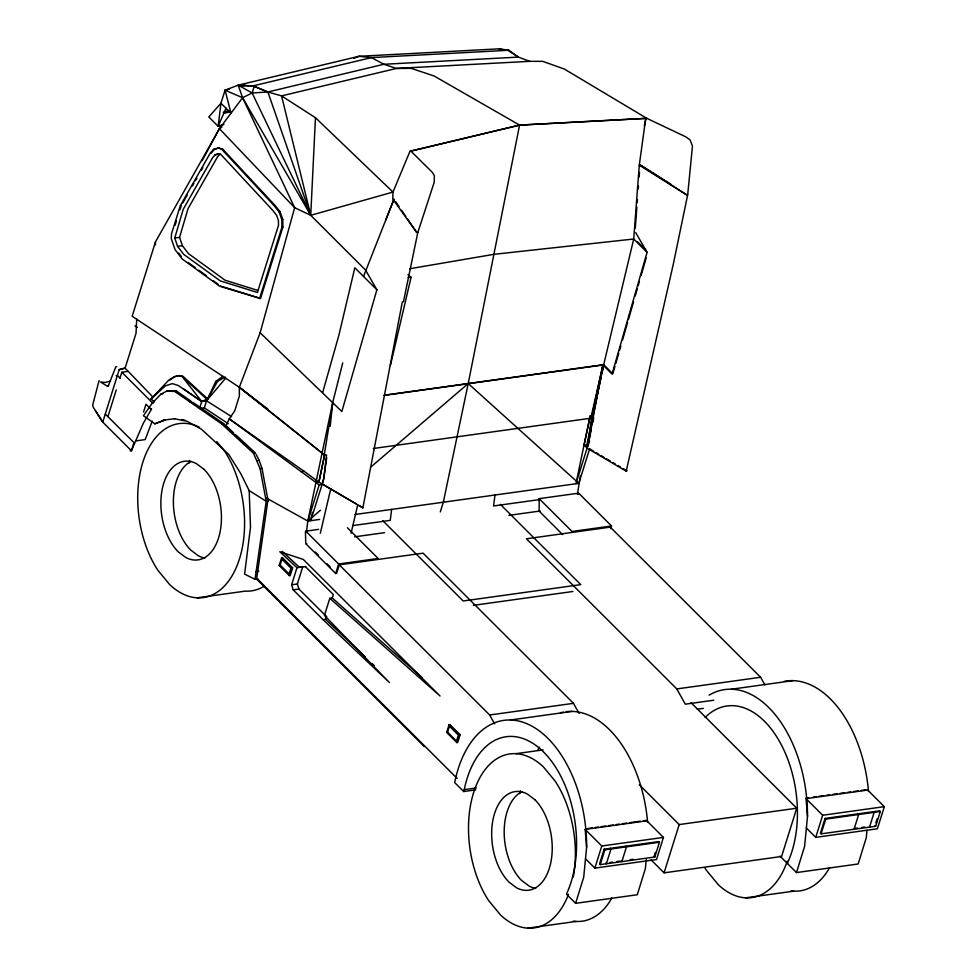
<?xml version="1.0" encoding="UTF-8"?>
<svg xmlns="http://www.w3.org/2000/svg" width="977" height="977" viewBox="0 0 977 977"><rect width="100%" height="100%" fill="white"/><g stroke="black" fill="none" stroke-linecap="round" stroke-linejoin="round"><path stroke-width="1.47" d="M155.416 244.848L155.477 241.869L219.41 128.695L242.589 97.724L252.139 92.986L267.881 91.985L383.851 64.274L518.384 57.106L529.717 61.331L542.711 61.343L564.352 69.049L646.774 118.327L685.671 136.78L690.055 139.858L692.461 146.098L687.698 194.741L673.312 264.12L626.208 471.17L586.493 447.832L588.069 442.825L591.537 418.107L602.931 364.971L385.17 395.221M174.736 238.046L183.212 209.322L212.534 157.798L215.148 154.745L218.763 153.645L220.704 154.342L272.412 209.97L276.613 215.27L278.433 220.472L278.506 225.272L257.44 292.465L220.277 280.9L183.676 254.338L177.594 246.375L174.736 238.046L179.56 237.374L182.418 245.715L188.5 253.666L225.089 280.228L257.977 290.462M179.56 237.374L188.024 208.651L217.358 157.126L219.972 154.073L215.148 154.745M409.961 151.301L519.593 125.105L646.774 118.327L519.593 125.105L409.961 151.301L392.986 192.066L310.735 215.319L252.139 92.986L238.205 85.158L252.982 85.891L267.881 91.985L281.559 95.88L315.449 117.716L310.735 215.319L365.532 270.043L376.89 289.803L341.852 411.512L260.138 332.766L294.651 207.686L242.589 97.724L238.205 85.158L225.064 90.165L220.961 103.232L218.164 126.302L222.634 125.337M635.294 228.178L636.882 207.087M637.224 202.569L637.444 199.552M638.237 189.013L638.469 185.996M639.153 176.959L639.483 172.44M585.504 858.771L594.859 868.113L656.52 859.528L663.444 837.411L646.823 820.814L585.174 829.4L586.615 847.242L583.721 877.175L575.612 903.322L637.273 894.737L645.382 868.59L646.249 859.601M806.379 828.02L815.734 837.362L877.395 828.777L884.332 806.66L867.71 790.063L806.049 798.649L807.503 816.479L804.596 846.412L796.487 872.571L858.148 863.986L866.257 837.826L866.978 830.352M258.038 578.885L255.034 579.312L266.196 501.274L260.102 468.679L253.519 453.291L221.694 423.896L174.663 391.411L166.603 391.203L161.022 394.073L152.168 403.208L143.424 415.762L154.83 423.81L164.93 420.025L154.83 423.81M424.445 745.793L424.238 746.465L256.621 579.092L267.783 501.054L267.319 498.563M330.165 426.326L332.73 402.402L342.744 362.87M590.084 436.56L592.318 417.814L603.701 364.677L633.719 239.011L639.276 165.186L645.736 118.376M339.605 563.839L336.613 573.365L335.661 573.499L305.752 543.639L305.471 532.172L306.424 532.038L307.828 521.071L332.73 402.402L324.279 454.83L326.55 455.013L323.863 477.887L322.08 484.47L319.186 484.873L229.241 418.852L234.663 410.987L239.389 395.917L239.328 387.271L260.138 332.766M391.643 509.396L390.25 520.362L352.831 525.577M494.985 495.009L493.593 505.976L539.988 499.516M580.35 475.921L577.407 494.301L577.725 493.3M326.721 457.627L323.643 479.463L310.723 520.68L312.457 512.363M588.838 442.532L592.318 417.814L590.12 416.055L575.929 483.749L588.447 443.79M602.98 369.172L603.701 364.677L383.912 395.282M635.734 232.599L647.079 252.359L612.042 374.069L602.931 364.971L588.801 441.177L586.493 447.832M593.051 422.125L593.589 419.243M318.881 482.125L324.718 454.513L318.881 482.125L362.882 507.832L402.341 301.856M403.428 301.881L417.814 232.489L434.215 182.235L434.35 175.64L432.249 172.245L410.841 151.081M592.441 418.327L586.896 444.755L584.014 445.158L590.218 416.129L591.354 415.86L602.931 364.971M601.197 376.609L593.063 415.396L590.12 416.055M601.832 373.629L603.701 364.677L612.823 373.788L614.936 366.448M644.283 125.96L645.992 118.608M320.322 533.247L330.763 488.708M351.061 533.283L357.68 505.072M390.397 365.496L411.085 277.236L407.946 274.684M99.043 380.664L92.668 405.15L93.194 407.128L102.756 422.125L131.419 450.751L143.35 423.175L151.569 408.997M322.703 392.4L338.86 335.331L354.834 267.783L376.89 289.803M615.779 363.517L618.734 353.259M619.577 350.316L620.847 345.919M622.532 340.057L627.6 322.459M628.443 319.528L633.511 301.93M635.197 296.068L637.309 288.728M638.152 285.797L639.422 281.4M641.107 275.538L646.176 257.94M108.52 384.975L108.129 386.306L115.823 366.839L116.69 366.754M155.477 241.869L132.164 316.267L239.328 387.271L268.223 409.363M125.154 367.999L119.206 369.636L102.756 422.125L95.355 410.596M107.91 416.629L116.287 389.872M119.927 378.27L121.82 372.237L128.219 371.345L153.316 397.505M125.019 368.427L136.047 333.218L136.707 318.881M175.103 225.272L176.422 221.046M179.951 209.786L181.27 205.561M202.154 160.655L219.41 128.695L221.913 127.047M143.582 411.976L145.988 404.295L151.386 409.436M252.139 92.986L254.215 86.33L267.881 91.985L310.735 215.319L294.651 207.686L219.41 128.695M199.516 408.533L201.726 401.498L207.612 398.934L215.758 381.433L222.903 376.377M200.725 408.362L204.34 407.861L206.538 400.826L217.688 381.164L225.211 377.073M259.552 298.62L281.926 227.238L281.803 219.666L279.104 211.899L274.11 205.61L221.657 149.176L218.335 147.991L213.426 149.481L210.092 153.389L180.305 205.695L171.488 233.845L171.268 238.559L175.091 249.685L182.223 259.015L219.703 286.224L260.517 298.486L282.878 227.104L282.768 219.532L280.069 211.765L275.074 205.475L222.609 149.041L218.335 147.991M363.517 276.454L394 199.161L385.683 220.24M279.214 565.451L281.62 557.757L282.438 557.647L292.624 567.808L290.218 575.502L289.387 575.612L279.214 565.451L280.033 565.329L290.218 575.502M282.438 557.647L280.069 565.243L289.045 574.195L290.938 568.125L281.974 559.174M289.387 575.612L291.805 567.918L281.62 557.757M319.186 484.873L307.84 521.083L320.48 510.226M305.471 532.172L305.777 531.158L318.6 529.375M306.424 532.038L306.741 531.024M291.622 584.771L296.971 567.674L279.801 551.724L303.261 559.418L440.053 696.003L329.799 598.327L324.437 615.412L389.493 682.618L323.106 619.687L293.198 589.827L291.622 584.771L297.35 583.977L302.711 566.88L296.971 567.674M335.661 573.499L338.64 563.973L305.777 531.158M365.398 657.106L325.561 619.345L326.452 616.499M329.799 598.327L332.253 597.985L333.328 594.566L305.337 566.611M440.297 511.899L443.326 502.215L468.215 383.546L519.593 125.105L434.106 75.986L411.17 68.353L396.454 68.439L281.559 95.88L310.735 215.319L242.589 97.724L225.064 90.165L230.987 113.234L220.961 103.232L208.809 116.959L218.164 126.302L223.916 124.348M446.684 732.42L449.09 724.739L449.908 724.616L460.094 734.789L457.688 742.471L456.87 742.593L446.684 732.42L447.503 732.31L449.908 724.616M456.87 742.593L459.275 734.899L449.09 724.739M610.686 528.691L611.541 525.98L578.689 493.165L539.182 498.661L539.157 511.142L562.654 534.602M475.701 789.856L463.672 791.529L464.258 789.648A94.403 56.495 82.1 0 1 543.615 752.058A94.403 56.495 82.1 0 1 567.197 892.428L566.599 894.321L575.612 903.322M354.712 514.549L578.811 483.346L589.705 448.59M578.372 494.167L578.689 493.165M764.881 684.889L760.631 677.269L610.259 527.116L610.576 526.115M594.859 868.113L601.795 845.997L585.174 829.4M604.165 849.184L599.536 863.949L600.208 864.621L654.81 857.012L659.438 842.247L658.767 841.588L604.165 849.184L604.824 849.856L659.438 842.247M600.208 864.621L604.824 849.856M655.408 852.323L654.138 856.341L654.81 857.012M691.032 702.671L796.731 808.211L781.6 856.475L664.067 872.84L679.186 824.576L639.288 784.726M787.486 863.57L788.073 861.677A94.403 56.495 82.1 0 0 779.109 740.749A94.403 56.495 82.1 0 0 705.138 717.436M815.734 837.362L822.671 815.245L806.049 798.649M825.04 818.433L820.411 833.198L821.083 833.857L875.685 826.261L880.314 811.496L879.654 810.825L825.04 818.433L825.712 819.105L880.314 811.496M821.083 833.857L825.712 819.105M854.045 829.278L858.673 814.513L858.001 813.841M869.53 827.116L874.146 812.351L873.487 811.692M875.868 822.903L877.126 818.885M589.571 440.896L587.275 447.551L584.014 445.158M152.18 421.221L145.182 439.601L135.449 440.957M218.164 126.302L225.98 108.227M182.76 202.947L187.23 195.095M192.445 185.948L193.935 183.334M195.412 180.721L196.902 178.095M201.372 170.254L202.862 167.641M225.785 377.989L206.538 400.826L231.561 416.605M211.044 153.255L214.39 149.347L218.079 148.223M160.619 389.542L151.044 398.995L154.513 401.987M371.272 466.676L468.215 383.546L578.811 483.346M169.4 380.297L175.237 376.548L179.499 375.62L183.2 376.511L207.612 398.934M670.955 184.25L640.057 164.905L639.276 165.186L686.916 195.021L687.698 194.741M353.845 58.351L358.913 56.312L498.942 48.85L508.895 50.267L518.384 57.106L508.736 50.902M626.208 471.17L626.978 470.877L623.143 468.618M223.257 112.318L229.033 110.45M110.45 381.115L105.26 382.459L100.46 381.958L107.287 386.184M119.206 369.636L125.08 368.219L128.219 371.345M225.064 90.165L229.436 89.115M241.111 86.33L245.483 85.28M252.982 85.891L371.468 57.594L508.895 50.267M223.623 113.417L229.546 112.001M409.717 268.748L493.91 254.325L633.719 239.011L647.079 252.359M213.426 149.481L214.39 149.347M221.657 149.176L222.609 149.041M279.104 211.899L280.069 211.765M281.803 219.666L282.768 219.532M281.926 227.238L282.878 227.104M177.594 246.375L182.418 245.715M408.154 277.639L411.085 277.236M116.129 375.656L117.374 375.473L119.988 378.075M183.2 376.511L178.547 375.754L174.272 376.682L168.435 380.432L151.044 398.995L165.479 385.781L172.453 383.619L178.351 385.536L201.726 401.498L205.573 400.961L206.648 399.068L182.235 376.646L201.726 401.498L183.004 388.565M215.758 381.433L217.688 381.164M166.603 391.203L168.532 390.934M174.663 391.411L176.593 391.142L190.515 400.765M161.022 394.073L162.939 393.804M189.746 401.828L191.675 401.559M163 420.293L174.846 418.644M221.694 423.896L223.623 423.627L233.503 432.75M130.173 450.922L131.419 450.751L133.959 442.654L105.296 414.028M253.519 453.291L255.449 453.023L235.689 434.777M257.22 460.643L259.149 460.387L262.031 468.41L268.125 501.006L266.196 501.274L249.184 490.613L240.623 473.369L228.691 454.378L201.506 429.257L187.071 421.27L174.333 418.706M373.361 448.492L593.857 417.79L592.318 417.814M260.102 468.679L262.031 468.41M301.27 471.732L304.165 471.329L317.598 481.185M315.925 482.479L318.807 482.076M319.638 519.434L307.828 521.071L265.829 497.733M305.752 543.639L306.717 543.505M354.614 536.837L384.547 532.673M508.846 515.367L540.281 510.983M255.827 571.643L258.832 571.227M291.805 567.918L292.624 567.808M338.64 563.973L378.136 558.478L347.397 527.775M611.541 525.98L572.046 531.476L539.182 498.661M610.259 527.116L526.444 538.779L676.817 688.932L685.317 704.185L713.747 700.228M197.085 597.826L245.251 591.122A87.832 52.563 82.1 0 0 263.888 586.395M293.198 589.827L298.938 589.033L326.697 616.756M323.106 619.687L325.561 619.345M473.381 605.349L572.827 591.5M573.475 703.33L423.102 553.177L339.288 564.84L489.66 714.993L573.475 703.33L579.141 713.491M676.817 688.932L760.631 677.269M510.409 719.988L572.07 711.403M731.284 689.237L792.945 680.651M459.275 734.899L460.094 734.789M697.37 709.217L703.355 708.386M516.003 753.67L543.09 749.896M464.258 789.648L476.287 787.963M587.727 828.533L592.233 827.91M595.249 827.482L598.254 827.067M601.258 826.652L605.777 826.017M608.781 825.602L613.287 824.979M616.304 824.551L619.308 824.136M622.312 823.721L626.831 823.086M629.835 822.671L640.362 821.205M643.367 820.79L646.371 820.362M805.598 798.197L808.602 797.782M813.12 797.147L816.125 796.731M819.129 796.316L823.648 795.681M826.652 795.266L829.656 794.851M832.66 794.435L837.179 793.8M840.183 793.385L844.702 792.75M847.706 792.335L850.711 791.92M853.715 791.504L858.233 790.869M861.238 790.454L865.756 789.819M679.186 824.576L796.731 808.211M601.795 845.997L663.444 837.411M822.671 815.245L884.332 806.66M609.929 862.496L612.738 862.105M616.963 861.519L619.772 861.128M630.165 859.687L633.169 859.259M854.79 828.411L857.598 828.02M861.824 827.434L864.633 827.043M527.885 928.15L576.051 921.445M745.61 897.839L793.776 891.134M305.654 566.513L299.426 567.332L282.255 551.382M529.717 61.331L396.454 68.439L383.851 64.274L371.468 57.594L358.913 56.312L238.205 85.158L254.215 86.33M315.449 117.716L392.986 192.066L392.778 199.088L416.715 232.465L417.814 232.489M169.876 390.971L176.593 391.142M181.917 419.585L184.751 420.159M498.942 48.85L505.939 50.316M220.655 286.09L259.088 298.046M256.621 579.092L258.38 579.959L457.138 778.437M255.034 579.312L244.604 574.097L250.515 527.14L249.184 490.613M589.827 449.054L593.674 451.313M596.239 452.815L598.803 454.317M601.356 455.832L603.92 457.334M606.485 458.836L610.332 461.095M612.884 462.597L615.449 464.099M618.014 465.614L620.578 467.116M323.167 484.494L356.471 504.071M359.035 505.573L362.882 507.832M134.899 325.891L137.366 327.429M640.082 164.832L686.916 195.021M204.34 407.861L228.252 423.688M192.909 402.414L223.623 423.627M304.165 471.329L229.241 418.852L225.956 426.021L237.313 437.366M188.024 262.386L195.278 267.661M198.905 270.287L206.147 275.551M213.401 280.826L218.237 284.331M332.253 597.985L422.04 677.537M372.029 663.395L374.252 665.496M637.578 241.807L645.809 250.014M875.026 825.589L875.685 826.261M500.371 504.364L580.741 584.625L463.208 600.989L382.825 520.729M779.976 856.072L796.487 872.571M239.389 439.43L243.517 443.558M651.109 859.894L664.067 872.84M625.805 846.167L626.477 846.839L621.848 861.604L621.177 860.932M315.266 552.029L318.465 555.229M327.002 563.766L330.214 566.965M610.332 848.329L610.991 849.001L606.375 863.753L605.703 863.094M121.82 372.237L153.084 403.464M449.469 726.229L458.372 735.119L456.491 741.103L447.588 732.2M463.672 791.529L454.659 782.54A110.938 66.387 82.1 0 1 529.583 724.934A110.938 66.387 82.1 0 1 586.615 847.242M216.76 441.616L224.502 451.008A87.832 52.563 82.1 0 1 236.898 566.049A87.832 52.563 82.1 0 1 169.729 584.649L157.785 570.177A87.832 52.563 82.1 0 1 142.178 464.393A87.832 52.563 82.1 0 1 199.149 427.096M178.73 253.043L181.404 256.548M395.685 201.628L399.043 206.562M401.571 210.263L405.785 216.43M407.458 218.897L416.715 232.465M489.66 714.993L494.618 723.884M256.059 454.256L259.149 460.387M297.35 583.977L298.938 589.033M829.595 867.674A87.832 52.563 82.1 0 1 791.004 890.853M787.267 861.152A87.832 52.563 82.1 0 1 718.254 884.661L706.31 870.177A87.832 52.563 82.1 0 1 704.783 867.771M568.516 894.309A87.832 52.563 82.1 0 1 500.529 914.973L488.585 900.501A87.832 52.563 82.1 0 1 476.19 785.447A87.832 52.563 82.1 0 1 543.359 766.847L555.302 781.319A87.832 52.563 82.1 0 1 573.291 877.041M535.665 888.362A49.778 29.786 82.1 0 1 529.082 886.066L521.547 880.387A49.778 29.786 82.1 0 1 504.181 831.781A49.778 29.786 82.1 0 1 521.791 791.712M611.871 897.997A87.832 52.563 82.1 0 1 573.279 921.164M519.679 793.654A87.832 52.563 82.1 0 1 520.375 790.796M204.877 558.038A49.778 29.786 82.1 0 1 198.282 555.742L190.747 550.063A49.778 29.786 82.1 0 1 173.381 501.457A49.778 29.786 82.1 0 1 190.991 461.388M188.891 463.33A87.832 52.563 82.1 0 1 189.587 460.472M709.131 695.148A110.938 66.387 82.1 0 1 807.503 816.479M784.25 681.372A110.938 66.387 82.1 0 1 868.504 791.504M537.936 749.652A94.403 56.495 82.1 0 1 539.536 747.246M560.505 712.795A110.938 66.387 82.1 0 1 563.375 712.123M566.257 711.671A110.938 66.387 82.1 0 1 647.617 822.255M204.059 469.375L196.536 463.696A49.778 29.786 82.1 0 0 162.292 488.842A49.778 29.786 82.1 0 0 178.229 551.81L185.764 557.488A49.778 29.786 82.1 0 0 219.996 532.331A49.778 29.786 82.1 0 0 204.059 469.375M534.859 799.687L527.324 794.02A49.778 29.786 82.1 0 0 493.092 819.166A49.778 29.786 82.1 0 0 509.029 882.133L516.552 887.8A49.778 29.786 82.1 0 0 550.796 862.654A49.778 29.786 82.1 0 0 534.859 799.687M324.279 454.83L239.328 387.271L324.279 454.83"/></g></svg>
